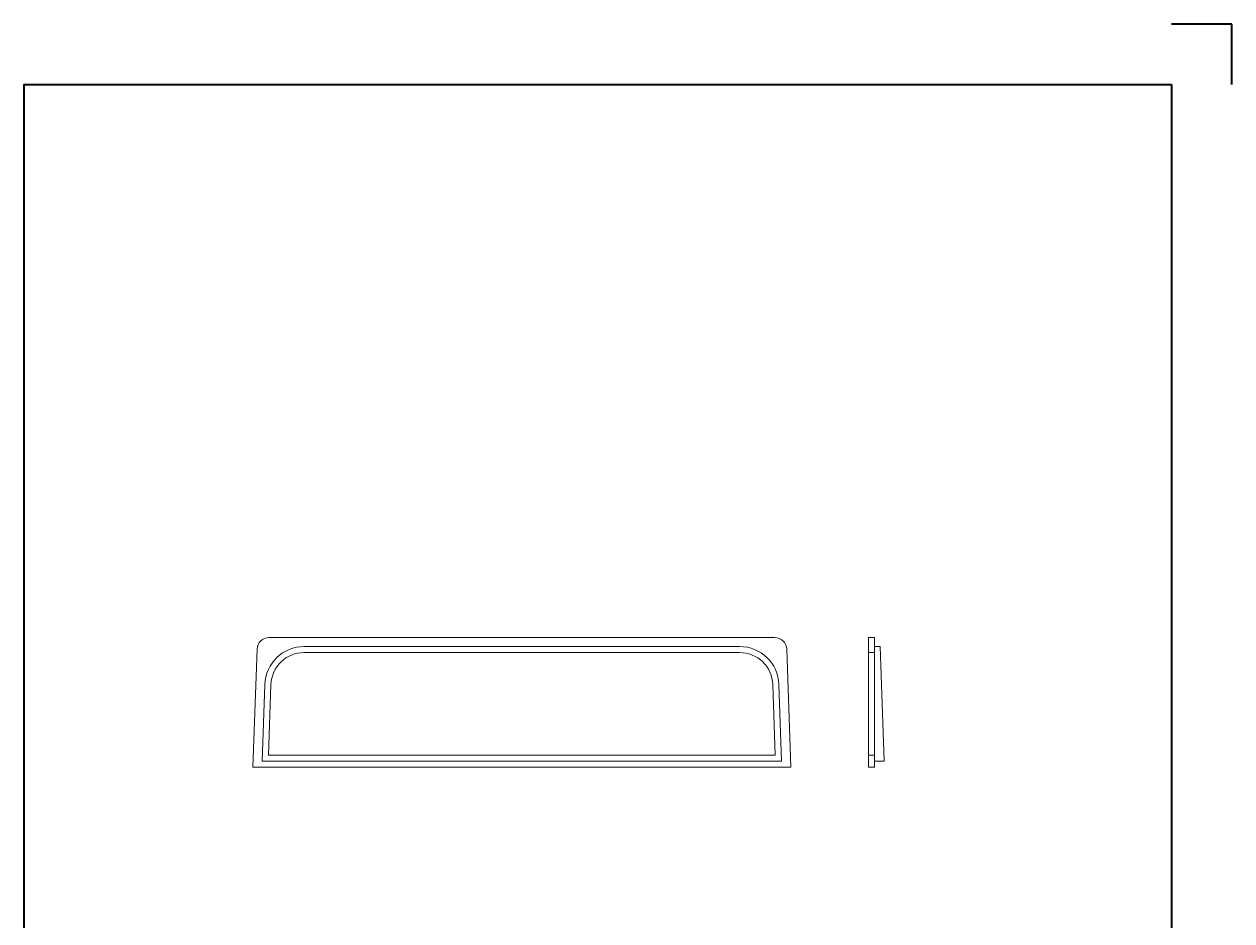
# Model space of a CAD drawing. Header units: millimetres. Extents: x -642 to 642, y -227 to 305.
# Drawn here: x 441.6 to 641.6, y -74.7 to 73.8 of the extents above; entities that cross this region are included whole.
import ezdxf
from ezdxf.lldxf.tags import DXFTag

# ---------------------------------------------------------------- set-up
doc = ezdxf.new("R2010")
doc.units = ezdxf.units.MM
doc.header["$MEASUREMENT"] = 0
doc.layers.add('layer 1', color=7, linetype='Continuous')
tags = doc.linetypes.add('New Line11', pattern=[0.2, 0.1, -0.1]).pattern_tags.tags
tags[6:7] = [DXFTag(74, 4), DXFTag(75, 0), DXFTag(340, '0'), DXFTag(46, 1.0), DXFTag(50, 0.0), DXFTag(44, 0.0), DXFTag(45, 0.0)]
tags[4:5] = [DXFTag(74, 4), DXFTag(75, 0), DXFTag(340, '0'), DXFTag(46, 1.0), DXFTag(50, 0.0), DXFTag(44, 0.0), DXFTag(45, 0.0)]
tags = doc.linetypes.add('New Line12', pattern=[0.2, 0.1, -0.1]).pattern_tags.tags
tags[6:7] = [DXFTag(74, 4), DXFTag(75, 0), DXFTag(340, '0'), DXFTag(46, 1.0), DXFTag(50, 0.0), DXFTag(44, 0.0), DXFTag(45, 0.0)]
tags[4:5] = [DXFTag(74, 4), DXFTag(75, 0), DXFTag(340, '0'), DXFTag(46, 1.0), DXFTag(50, 0.0), DXFTag(44, 0.0), DXFTag(45, 0.0)]
tags = doc.linetypes.add('New Line13', pattern=[0.2, 0.1, -0.1]).pattern_tags.tags
tags[6:7] = [DXFTag(74, 4), DXFTag(75, 0), DXFTag(340, '0'), DXFTag(46, 1.0), DXFTag(50, 0.0), DXFTag(44, 0.0), DXFTag(45, 0.0)]
tags[4:5] = [DXFTag(74, 4), DXFTag(75, 0), DXFTag(340, '0'), DXFTag(46, 1.0), DXFTag(50, 0.0), DXFTag(44, 0.0), DXFTag(45, 0.0)]
tags = doc.linetypes.add('New Line14', pattern=[0.2, 0.1, -0.1]).pattern_tags.tags
tags[6:7] = [DXFTag(74, 4), DXFTag(75, 0), DXFTag(340, '0'), DXFTag(46, 1.0), DXFTag(50, 0.0), DXFTag(44, 0.0), DXFTag(45, 0.0)]
tags[4:5] = [DXFTag(74, 4), DXFTag(75, 0), DXFTag(340, '0'), DXFTag(46, 1.0), DXFTag(50, 0.0), DXFTag(44, 0.0), DXFTag(45, 0.0)]
tags = doc.linetypes.add('New Line15', pattern=[0.2, 0.1, -0.1]).pattern_tags.tags
tags[6:7] = [DXFTag(74, 4), DXFTag(75, 0), DXFTag(340, '0'), DXFTag(46, 1.0), DXFTag(50, 0.0), DXFTag(44, 0.0), DXFTag(45, 0.0)]
tags[4:5] = [DXFTag(74, 4), DXFTag(75, 0), DXFTag(340, '0'), DXFTag(46, 1.0), DXFTag(50, 0.0), DXFTag(44, 0.0), DXFTag(45, 0.0)]
tags = doc.linetypes.add('New Line16', pattern=[0.2, 0.1, -0.1]).pattern_tags.tags
tags[6:7] = [DXFTag(74, 4), DXFTag(75, 0), DXFTag(340, '0'), DXFTag(46, 1.0), DXFTag(50, 0.0), DXFTag(44, 0.0), DXFTag(45, 0.0)]
tags[4:5] = [DXFTag(74, 4), DXFTag(75, 0), DXFTag(340, '0'), DXFTag(46, 1.0), DXFTag(50, 0.0), DXFTag(44, 0.0), DXFTag(45, 0.0)]
tags = doc.linetypes.add('New Line17', pattern=[0.2, 0.1, -0.1]).pattern_tags.tags
tags[6:7] = [DXFTag(74, 4), DXFTag(75, 0), DXFTag(340, '0'), DXFTag(46, 1.0), DXFTag(50, 0.0), DXFTag(44, 0.0), DXFTag(45, 0.0)]
tags[4:5] = [DXFTag(74, 4), DXFTag(75, 0), DXFTag(340, '0'), DXFTag(46, 1.0), DXFTag(50, 0.0), DXFTag(44, 0.0), DXFTag(45, 0.0)]
tags = doc.linetypes.add('New Line18', pattern=[0.2, 0.1, -0.1]).pattern_tags.tags
tags[6:7] = [DXFTag(74, 4), DXFTag(75, 0), DXFTag(340, '0'), DXFTag(46, 1.0), DXFTag(50, 0.0), DXFTag(44, 0.0), DXFTag(45, 0.0)]
tags[4:5] = [DXFTag(74, 4), DXFTag(75, 0), DXFTag(340, '0'), DXFTag(46, 1.0), DXFTag(50, 0.0), DXFTag(44, 0.0), DXFTag(45, 0.0)]

msp = doc.modelspace()

# ---------------------------------------------------------------- linework, layer by layer
at = {"layer": 'layer 1', "color": 8, "lineweight": 40}
for points in [[(641.5734, 73.8482), (641.5734, 73.8482), (631.5734, 73.8482), (631.5734, 73.8482)], [(641.5734, 63.8482), (641.5734, 63.8482), (641.5734, 73.8482), (641.5734, 73.8482)]]:
    msp.add_open_spline(points, degree=3, dxfattribs=at)
at = {"layer": 'layer 1', "lineweight": 40}
msp.add_open_spline([(631.5734, 63.8482), (631.5734, 63.8482), (441.5734, 63.8482), (441.5734, 63.8482), (441.5734, 63.8482), (441.5734, -213.1518), (441.5734, -213.1518), (441.5734, -213.1518), (631.5734, -213.1518), (631.5734, -213.1518), (631.5734, -213.1518), (631.5734, 63.8482), (631.5734, 63.8482)], degree=3, knots=[0, 0, 0, 0, 0.25, 0.25, 0.25, 0.5, 0.5, 0.5, 0.75, 0.75, 0.75, 1, 1, 1, 1], dxfattribs=at)
at = {"layer": 'layer 1', "lineweight": 9}
for points in [[(482.1473, -27.7191), (481.0699, -27.7191), (480.1861, -28.5726), (480.1485, -29.6493)], [(565.8528, -27.7191), (565.8528, -27.7191), (482.1473, -27.7191), (482.1473, -27.7191)], [(567.8516, -29.6493), (567.814, -28.5726), (566.9302, -27.7191), (565.8528, -27.7191)], [(581.3996, -27.7191), (581.3996, -27.7191), (581.3996, -49.2191), (581.3996, -49.2191)], [(582.3996, -27.7191), (582.3996, -27.7191), (581.3996, -27.7191), (581.3996, -27.7191)], [(582.3996, -27.7191), (582.3996, -27.7191), (582.3996, -49.2191), (582.3996, -49.2191)], [(480.1485, -29.6493), (480.1485, -29.6493), (479.4651, -49.2191), (479.4651, -49.2191)], [(487.9405, -29.2191), (484.439, -29.2191), (481.5667, -31.9928), (481.4445, -35.4923)], [(560.0596, -29.2191), (560.0596, -29.2191), (487.9405, -29.2191), (487.9405, -29.2191)], [(566.5556, -35.4923), (566.4334, -31.9928), (563.5611, -29.2191), (560.0596, -29.2191)], [(568.535, -49.2191), (568.535, -49.2191), (567.8516, -29.6493), (567.8516, -29.6493)], [(582.3996, -29.2191), (582.3996, -29.2191), (583.3361, -29.2191), (583.3361, -29.2191)], [(583.3361, -29.2191), (583.3361, -29.2191), (583.9996, -48.2191), (583.9996, -48.2191)], [(481.4445, -35.4923), (481.4445, -35.4923), (481, -48.2191), (481, -48.2191)], [(567, -48.2191), (567, -48.2191), (566.5556, -35.4923), (566.5556, -35.4923)], [(479.4651, -49.2191), (479.4651, -49.2191), (568.535, -49.2191), (568.535, -49.2191)], [(481, -48.2191), (481, -48.2191), (567, -48.2191), (567, -48.2191)], [(582.3996, -49.2191), (582.3996, -49.2191), (581.3996, -49.2191), (581.3996, -49.2191)], [(582.3996, -48.2191), (582.3996, -48.2191), (583.9996, -48.2191), (583.9996, -48.2191)]]:
    msp.add_open_spline(points, degree=3, dxfattribs=at)
at = {"layer": 'layer 1', "color": 8, "linetype": 'New Line17', "lineweight": 9}
msp.add_open_spline([(487.9405, -30.2191), (484.9777, -30.2191), (482.5473, -32.5661), (482.4439, -35.5272)], degree=3, dxfattribs=at)
at = {"layer": 'layer 1', "color": 8, "linetype": 'New Line13', "lineweight": 9}
msp.add_open_spline([(487.9405, -30.2191), (487.9405, -30.2191), (560.0596, -30.2191), (560.0596, -30.2191)], degree=3, dxfattribs=at)
at = {"layer": 'layer 1', "color": 8, "linetype": 'New Line18', "lineweight": 9}
msp.add_open_spline([(565.5562, -35.5272), (565.4528, -32.5661), (563.0224, -30.2191), (560.0596, -30.2191)], degree=3, dxfattribs=at)
at = {"layer": 'layer 1', "color": 8, "linetype": 'New Line16', "lineweight": 9}
msp.add_open_spline([(582.3996, -30.2191), (582.3996, -30.2191), (581.3996, -30.2191), (581.3996, -30.2191)], degree=3, dxfattribs=at)
at = {"layer": 'layer 1', "color": 8, "linetype": 'New Line11', "lineweight": 9}
msp.add_open_spline([(482.0356, -47.2191), (482.0356, -47.2191), (482.4439, -35.5272), (482.4439, -35.5272)], degree=3, dxfattribs=at)
at = {"layer": 'layer 1', "color": 8, "linetype": 'New Line14', "lineweight": 9}
msp.add_open_spline([(565.5562, -35.5272), (565.5562, -35.5272), (565.9645, -47.2191), (565.9645, -47.2191)], degree=3, dxfattribs=at)
at = {"layer": 'layer 1', "color": 8, "linetype": 'New Line12', "lineweight": 9}
msp.add_open_spline([(565.9645, -47.2191), (565.9645, -47.2191), (482.0356, -47.2191), (482.0356, -47.2191)], degree=3, dxfattribs=at)
at = {"layer": 'layer 1', "color": 8, "linetype": 'New Line15', "lineweight": 9}
msp.add_open_spline([(581.3996, -47.2191), (581.3996, -47.2191), (582.3996, -47.2191), (582.3996, -47.2191)], degree=3, dxfattribs=at)

doc.saveas('drawing.dxf')
